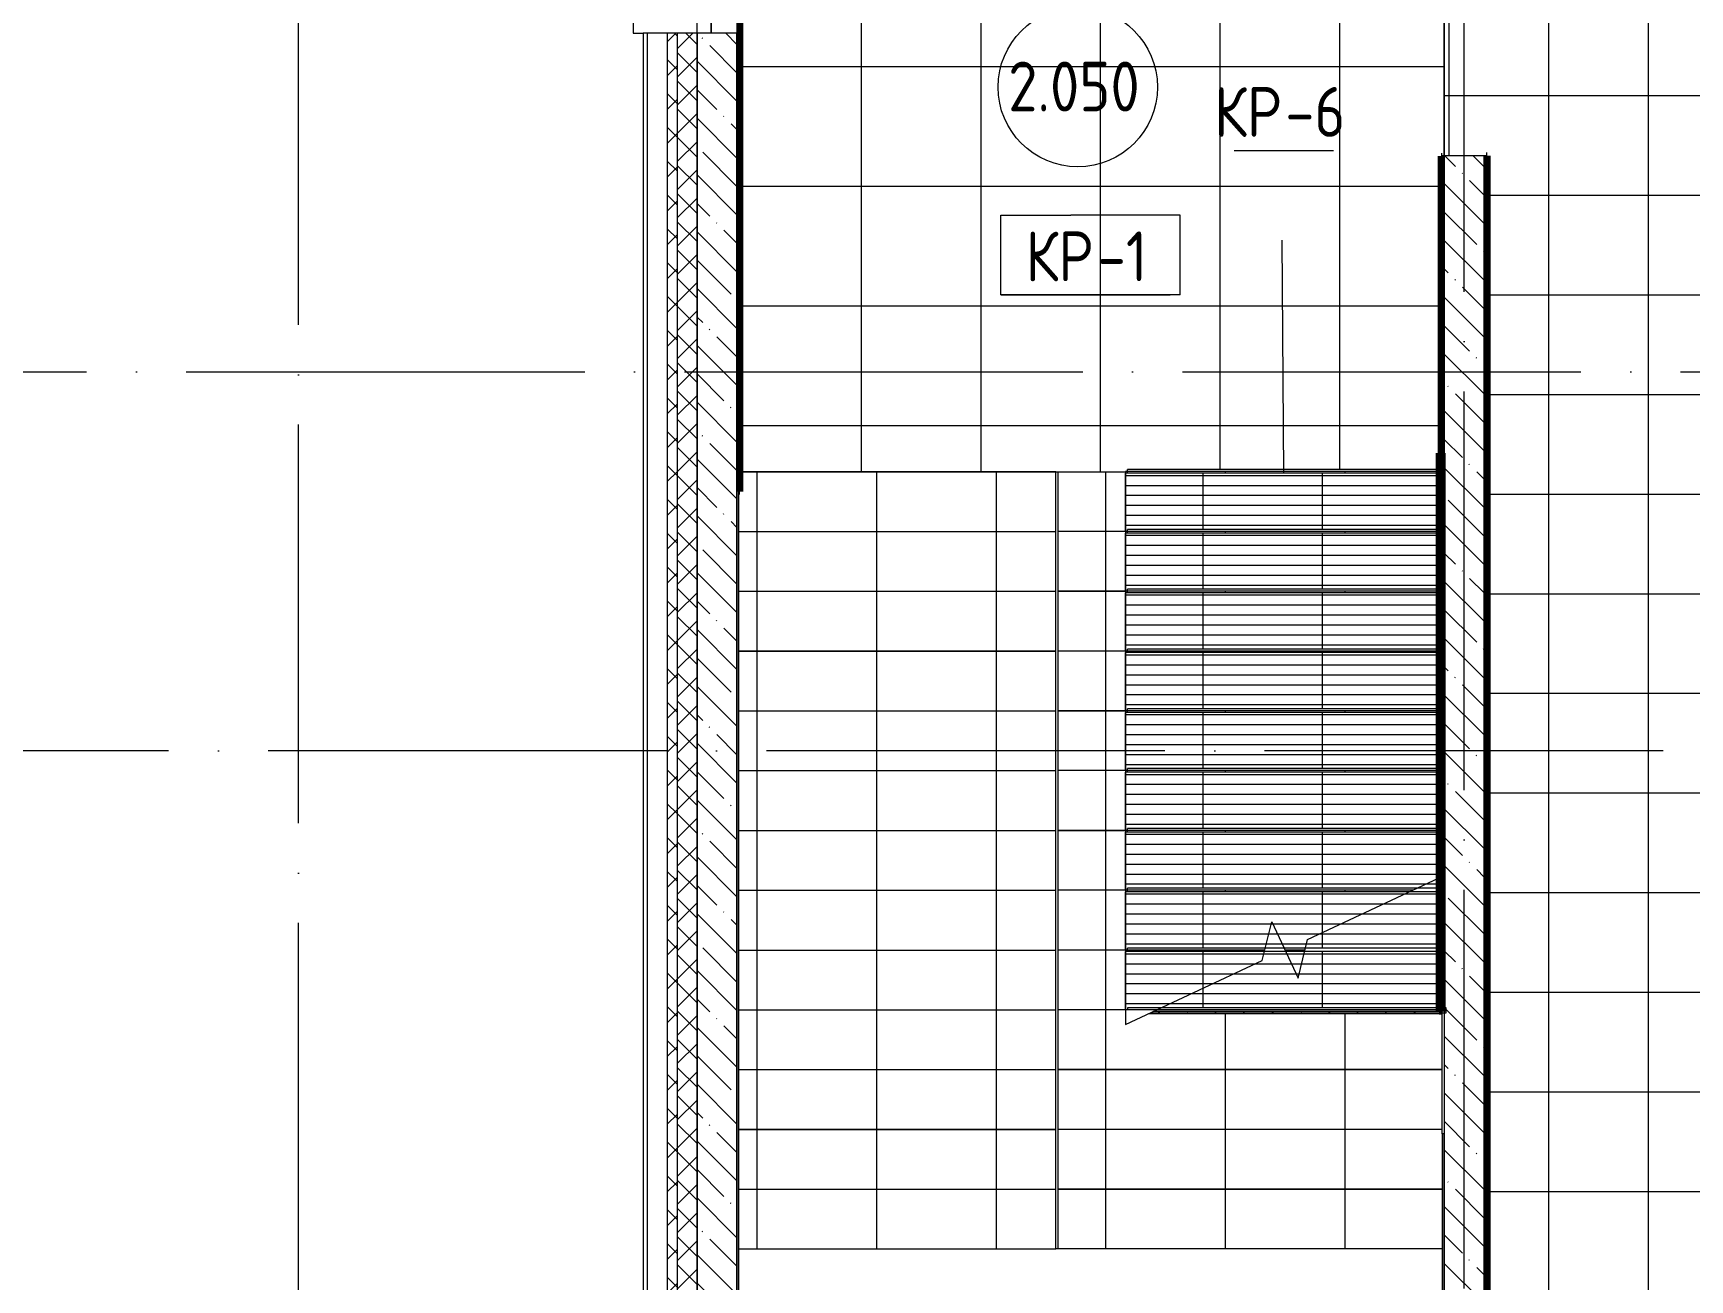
# Model space of a CAD drawing. Header units: millimetres. Extents: x 97 to 214665, y -4577 to 61202.
# Drawn here: x 190666 to 198981, y 1470 to 7725 of the extents above; entities that cross this region are included whole.
import ezdxf

# ---------------------------------------------------------------- set-up
doc = ezdxf.new("R2010")
doc.units = ezdxf.units.MM
doc.linetypes.add('ADSK_Линия сетки', pattern=[2500, 2000, -250, 0, -250])
for name, color, linetype, lineweight in [('A-AREA-____-IDEN', 2, 'Continuous', 20), ('A-FLOR-____-IDEN', 11, 'Continuous', 20), ('A-FLOR-____-OTLN', 192, 'Continuous', 9), ('A-FLOR-____-PATT', 8, 'Continuous', 9), ('A-GLAZ-____-MCUT', 151, 'Continuous', 9), ('A-GLAZ-____-OTLN', 151, 'Continuous', 9), ('A-ROOF-___-IDEN', 132, 'Continuous', 20), ('A-ROOF-____-MCUT', 132, 'Continuous', 9), ('A-ROOF-____-OTLN', 132, 'Continuous', 9), ('A-ROOF-____-PATT', 132, 'Continuous', 9), ('A-ROOF-FNSH-MCUT', 132, 'Continuous', 9), ('A-WALL-____-MCUT', 113, 'Continuous', 9), ('A-WALL-____-PATT', 111, 'Continuous', 9), ('A-WALL-FNSH-MCUT', 113, 'Continuous', 9), ('I-WALL-____-OTLN', 2, 'Continuous', 9), ('S-GRID-____-OTLN', 1, 'Continuous', 9), ('S-STRS-____-MBND', 31, 'Continuous', 9), ('S-STRS-____-OTLN', 31, 'Continuous', 9)]:
    doc.layers.add(name, color=color, linetype=linetype, lineweight=lineweight)
doc.styles.add('GOST Common', font='GOST_Common.ttf', dxfattribs={"width": 0.9, "height": 250})
pattern_1 = [(270, (136700, 1625), (600, 4e-14), []), (0, (136700, 1625), (0, 600), [])]
pattern_2 = [(90, (140250, 5525), (-600, 4e-14), []), (180, (140250, 5525), (7e-14, -600), [])]
pattern_3 = [(90, (140250, 5525), (-600, 4e-14), []), (180, (140250, 5525), (7e-14, -600), [])]
pattern_4 = [(135, (0, 0), (-142.5612, -142.5612), []), (135, (142.56, 0), (-142.5612, -142.5612), [252.016, -50.403, 3.353, -47.05])]

# ---------------------------------------------------------------- blocks, each defined once
blk = doc.blocks.new('Окно_СКБ_1Ст1 - 120_Окно_СКБ_1Ст_900_ОК4_EI30-35456439-О_АИ_ПП_4_200_Целиком')
at = {"layer": 'A-GLAZ-____-MCUT', "color": 90}
for p, q in [((-450, -195), (-450, -125)), ((-450, -125), (-380, -125)), ((-380, -125), (-380, -195)), ((380, -195), (380, -125)), ((380, -125), (450, -125)), ((450, -125), (450, -195)), ((-380, -195), (-450, -195)), ((450, -195), (380, -195))]:
    blk.add_line(p, q, dxfattribs=at)
at = {"layer": 'A-GLAZ-____-MCUT', "color": 10, "lineweight": 5}
for p, q in [((380, -155), (-380, -155)), ((380, -165), (-380, -165))]:
    blk.add_line(p, q, dxfattribs=at)
at = {"layer": 'A-GLAZ-____-OTLN', "color": 10, "lineweight": 5}
blk.add_line((-450, -195), (450, -195), dxfattribs=at)
blk = doc.blocks.new('WNW_Отлив1 - Отлив_металлический 2-28596055-О_АИ_ПП_4_200_Целиком')
at = {"layer": 'A-GLAZ-____-OTLN', "color": 10, "lineweight": 5}
for p, q in [((450, 320), (-450, 320)), ((-450, 320), (-450, 270)), ((450, 270), (450, 320))]:
    blk.add_line(p, q, dxfattribs=at)
blk = doc.blocks.new('0083_СОШ675_АР_R22_rvt-1-О_АИ_ПП_4_200_Целиком')
at = {"layer": 'A-WALL-____-PATT', "lineweight": 5}
h = blk.add_hatch(dxfattribs=at)
h.set_pattern_fill('FP_31', color=10, style=0, pattern_type=2)
h.set_pattern_definition(pattern_4)
h.paths.add_polyline_path([(140450, -175), (140450, 7110), (140250, 7110), (140250, -175)])
h.paths.add_polyline_path([(140450, 8750), (140450, 10425), (140250, 10425), (140250, 8750), (140307, 8750)])
h = blk.add_hatch(dxfattribs=at)
h.set_pattern_fill('FP_31', color=10, style=0, pattern_type=2)
h.set_pattern_definition(pattern_4)
h.paths.add_polyline_path([(136500, -175), (136700, -175), (136700, 7725.1), (136500, 7725.1), (136500, -92.3)])
h.paths.add_polyline_path([(136700, 8625.1), (136700, 10025), (136500, 10025), (136500, 8625.1)])
h = blk.add_hatch(dxfattribs=at)
h.set_pattern_fill('FP_21', color=10, style=0, pattern_type=2)
h.set_pattern_definition([(45, (0, 0), (-70.71068, 70.71068), []), (135, (0, 0), (-70.71068, -70.71068), [])])
h.paths.add_polyline_path([(136400, -175), (136500, -175), (136500, 7725.1), (136400, 7725.1), (136400, -92.3)])
h.paths.add_polyline_path([(136400, 8625.1), (136500, 8625.1), (136500, 9925), (136400, 9925), (136400, 9755)])
h = blk.add_hatch(dxfattribs=at)
h.set_pattern_fill('FP_7', color=10, style=0, pattern_type=2)
h.set_pattern_definition([(135, (0, 0), (-84.85281, -84.85281), []), (225, (0, 0), (84.85281, -84.85281), [])])
h.paths.add_polyline_path([(136400, -275), (136400, 7725.1), (136350, 7725.1), (136350, -275)])
h.paths.add_polyline_path([(136400, 8625.1), (136400, 9875), (136350, 9875), (136350, 8625.1)])
at = {"layer": 'S-STRS-____-OTLN', "lineweight": 5}
h = blk.add_hatch(dxfattribs=at)
h.set_pattern_fill('FP_18', color=256, style=0, pattern_type=2)
h.set_pattern_definition(pattern_1)
h.paths.add_polyline_path([(136710, 5225), (138300, 5225), (138300, 5524), (136715, 5524), (136715, 5425.5), (136710, 5425.5)])
h = blk.add_hatch(dxfattribs=at)
h.set_pattern_fill('FP_19', color=256, style=0, pattern_type=2)
h.set_pattern_definition(pattern_2)
h.paths.add_polyline_path([(138310, 5225), (138650, 5225), (138650, 5524), (138310, 5524), (138310, 5500)])
h = blk.add_hatch(dxfattribs=at)
h.set_pattern_fill('FP_23', color=256, style=0, pattern_type=2)
h.set_pattern_definition(pattern_3)
h.paths.add_polyline_path([(138650, 5225), (138650.5, 5225), (138650.5, 5517), (140224, 5517), (140224, 5525), (138650, 5525)])
h.paths.add_polyline_path([(140239, 5235), (140240, 5235), (140239, 5317)])
h = blk.add_hatch(dxfattribs=at)
h.set_pattern_fill('FP_18', color=256, style=0, pattern_type=2)
h.set_pattern_definition(pattern_1)
h.paths.add_polyline_path([(138300, 4925), (138300, 5225), (136710, 5225), (136710, 4925), (137408, 4925)])
h = blk.add_hatch(dxfattribs=at)
h.set_pattern_fill('FP_19', color=256, style=0, pattern_type=2)
h.set_pattern_definition(pattern_2)
h.paths.add_polyline_path([(138310, 4925), (138650, 4925), (138650, 5225), (138310, 5225)])
h = blk.add_hatch(dxfattribs=at)
h.set_pattern_fill('FP_23', color=256, style=0, pattern_type=2)
h.set_pattern_definition(pattern_3)
h.paths.add_polyline_path([(138650, 4925), (138650.5, 4925), (138650.5, 5217), (140224, 5217), (140224, 5225), (138650, 5225)])
h.paths.add_polyline_path([(140250, 4935), (140250, 4935), (140250, 4968)])
h.paths.add_polyline_path([(140239, 4935), (140240, 4935), (140239, 4968)])
h = blk.add_hatch(dxfattribs=at)
h.set_pattern_fill('FP_18', color=256, style=0, pattern_type=2)
h.set_pattern_definition(pattern_1)
h.paths.add_polyline_path([(138300, 4625), (138300, 4925), (136710, 4925), (136710, 4625), (137408, 4625)])
h = blk.add_hatch(dxfattribs=at)
h.set_pattern_fill('FP_19', color=256, style=0, pattern_type=2)
h.set_pattern_definition(pattern_2)
h.paths.add_polyline_path([(138650, 4625), (138650, 4925), (138310, 4925), (138310, 4625)])
h = blk.add_hatch(dxfattribs=at)
h.set_pattern_fill('FP_23', color=256, style=0, pattern_type=2)
h.set_pattern_definition(pattern_3)
h.paths.add_polyline_path([(138650, 4625), (138650.5, 4625), (138650.5, 4917), (140224, 4917), (140224, 4925), (138650, 4925)])
h.paths.add_polyline_path([(140250, 4635), (140250, 4635), (140250, 4925)])
h = blk.add_hatch(dxfattribs=at)
h.set_pattern_fill('FP_18', color=256, style=0, pattern_type=2)
h.set_pattern_definition(pattern_1)
h.paths.add_polyline_path([(138300, 4325), (138300, 4625), (136710, 4625), (136710, 4325), (137408, 4325)])
h = blk.add_hatch(dxfattribs=at)
h.set_pattern_fill('FP_19', color=256, style=0, pattern_type=2)
h.set_pattern_definition(pattern_2)
h.paths.add_polyline_path([(138650, 4325), (138650, 4625), (138310, 4625), (138310, 4325)])
h = blk.add_hatch(dxfattribs=at)
h.set_pattern_fill('FP_23', color=256, style=0, pattern_type=2)
h.set_pattern_definition(pattern_3)
h.paths.add_polyline_path([(138650, 4325), (138650.5, 4325), (138650.5, 4617), (140224, 4617), (140224, 4625), (138650, 4625)])
h.paths.add_polyline_path([(140250, 4335), (140250, 4335), (140250, 4625)])
h = blk.add_hatch(dxfattribs=at)
h.set_pattern_fill('FP_18', color=256, style=0, pattern_type=2)
h.set_pattern_definition(pattern_1)
h.paths.add_polyline_path([(136710, 4025), (138300, 4025), (138300, 4325), (136710, 4325)])
h = blk.add_hatch(dxfattribs=at)
h.set_pattern_fill('FP_19', color=256, style=0, pattern_type=2)
h.set_pattern_definition(pattern_2)
h.paths.add_polyline_path([(138310, 4025), (138650, 4025), (138650, 4325), (138310, 4325), (138310, 4245.1)])
h = blk.add_hatch(dxfattribs=at)
h.set_pattern_fill('FP_23', color=256, style=0, pattern_type=2)
h.set_pattern_definition(pattern_3)
h.paths.add_polyline_path([(138650.5, 4025), (138650.5, 4317), (140224, 4317), (140224, 4325), (138650, 4325), (138650, 4025)])
h.paths.add_polyline_path([(140250, 4035), (140250, 4035), (140250, 4245.1)])
h = blk.add_hatch(dxfattribs=at)
h.set_pattern_fill('FP_18', color=256, style=0, pattern_type=2)
h.set_pattern_definition(pattern_1)
h.paths.add_polyline_path([(137408, 3725), (138300, 3725), (138300, 4025), (136710, 4025), (136710, 3725)])
h = blk.add_hatch(dxfattribs=at)
h.set_pattern_fill('FP_19', color=256, style=0, pattern_type=2)
h.set_pattern_definition(pattern_2)
h.paths.add_polyline_path([(138310, 3725), (138650, 3725), (138650, 4025), (138310, 4025), (138310, 3795.7)])
h = blk.add_hatch(dxfattribs=at)
h.set_pattern_fill('FP_23', color=256, style=0, pattern_type=2)
h.set_pattern_definition(pattern_3)
h.paths.add_polyline_path([(138650, 3725), (138650.5, 3725), (138650.5, 4017), (140224, 4017), (140224, 4025), (138650, 4025)])
h.paths.add_polyline_path([(140239, 3735), (140240, 3735), (140239, 3817)])
h = blk.add_hatch(dxfattribs=at)
h.set_pattern_fill('FP_18', color=256, style=0, pattern_type=2)
h.set_pattern_definition(pattern_1)
h.paths.add_polyline_path([(138300, 3425), (138300, 3725), (136710, 3725), (136710, 3425), (137408, 3425)])
h = blk.add_hatch(dxfattribs=at)
h.set_pattern_fill('FP_19', color=256, style=0, pattern_type=2)
h.set_pattern_definition(pattern_2)
h.paths.add_polyline_path([(138650, 3425), (138650, 3725), (138310, 3725), (138310, 3425)])
h = blk.add_hatch(dxfattribs=at)
h.set_pattern_fill('FP_23', color=256, style=0, pattern_type=2)
h.set_pattern_definition(pattern_3)
h.paths.add_polyline_path([(138650, 3425), (138650.5, 3425), (138650.5, 3717), (140224, 3717), (140224, 3725), (138650, 3725)])
h.paths.add_polyline_path([(140239, 3492.9), (140240, 3493.4), (140239, 3517)])
h.paths.add_polyline_path([(140250, 3498), (140250, 3498), (140250, 3522.2)])
h = blk.add_hatch(dxfattribs=at)
h.set_pattern_fill('FP_18', color=256, style=0, pattern_type=2)
h.set_pattern_definition(pattern_1)
h.paths.add_polyline_path([(136710, 3125), (138300, 3125), (138300, 3425), (136710, 3425)])
h = blk.add_hatch(dxfattribs=at)
h.set_pattern_fill('FP_19', color=256, style=0, pattern_type=2)
h.set_pattern_definition(pattern_2)
h.paths.add_polyline_path([(138310, 3125), (138650, 3125), (138650, 3425), (138310, 3425), (138310, 3151.2)])
h = blk.add_hatch(dxfattribs=at)
h.set_pattern_fill('FP_23', color=256, style=0, pattern_type=2)
h.set_pattern_definition(pattern_3)
h.paths.add_polyline_path([(138650, 3125), (138650.5, 3125), (138650.5, 3417), (140076.2, 3417), (140093.4, 3425), (138650, 3425)])
h = blk.add_hatch(dxfattribs=at)
h.set_pattern_fill('FP_18', color=256, style=0, pattern_type=2)
h.set_pattern_definition(pattern_1)
h.paths.add_polyline_path([(138300, 2825), (138300, 3125), (136710, 3125), (136710, 2825), (137408, 2825)])
h = blk.add_hatch(dxfattribs=at)
h.set_pattern_fill('FP_19', color=256, style=0, pattern_type=2)
h.set_pattern_definition(pattern_2)
h.paths.add_polyline_path([(138310, 2825), (138650, 2825), (138650, 3125), (138310, 3125), (138310, 3072.2)])
h = blk.add_hatch(dxfattribs=at)
h.set_pattern_fill('FP_23', color=256, style=0, pattern_type=2)
h.set_pattern_definition(pattern_3)
h.paths.add_polyline_path([(138650.5, 2825), (138650.5, 3117), (139347.6, 3117), (139349.5, 3125), (138650, 3125), (138650, 2825)])
h.paths.add_polyline_path([(139453.7, 3117), (139548.5, 3117), (139550.4, 3125), (139450, 3125)])
h = blk.add_hatch(dxfattribs=at)
h.set_pattern_fill('FP_18', color=256, style=0, pattern_type=2)
h.set_pattern_definition(pattern_1)
h.paths.add_polyline_path([(138300, 2525), (138300, 2825), (136710, 2825), (136710, 2525), (137408, 2525)])
h = blk.add_hatch(dxfattribs=at)
h.set_pattern_fill('FP_19', color=256, style=0, pattern_type=2)
h.set_pattern_definition(pattern_2)
h.paths.add_polyline_path([(138310, 2525), (140240, 2525), (140239, 2806), (138765.9, 2806), (138650, 2752), (138650, 2825), (138310, 2825), (138310, 2799.3)])
h.paths.add_polyline_path([(140250, 2525), (140250, 2525), (140250, 2799.3)])
h = blk.add_hatch(dxfattribs=at)
h.set_pattern_fill('FP_18', color=256, style=0, pattern_type=2)
h.set_pattern_definition(pattern_1)
h.paths.add_polyline_path([(136710, 2225), (138300, 2225), (138300, 2525), (136710, 2525)])
h = blk.add_hatch(dxfattribs=at)
h.set_pattern_fill('FP_19', color=256, style=0, pattern_type=2)
h.set_pattern_definition(pattern_2)
h.paths.add_polyline_path([(139340.7, 2225), (140240, 2225), (140240, 2525), (138310, 2525), (138310, 2225)])
h = blk.add_hatch(dxfattribs=at)
h.set_pattern_fill('FP_18', color=256, style=0, pattern_type=2)
h.set_pattern_definition(pattern_1)
h.paths.add_polyline_path([(138300, 1925), (138300, 2225), (136710, 2225), (136710, 1925), (137408, 1925)])
h = blk.add_hatch(dxfattribs=at)
h.set_pattern_fill('FP_19', color=256, style=0, pattern_type=2)
h.set_pattern_definition(pattern_2)
h.paths.add_polyline_path([(138310, 1925), (140240, 1925), (140240, 2225), (138310, 2225)])
h.paths.add_polyline_path([(140250, 1925), (140250, 1925), (140250, 2202.8)])
h = blk.add_hatch(dxfattribs=at)
h.set_pattern_fill('FP_18', color=256, style=0, pattern_type=2)
h.set_pattern_definition(pattern_1)
h.paths.add_polyline_path([(138300, 1625), (138300, 1925), (136710, 1925), (136710, 1625), (137408, 1625)])
h = blk.add_hatch(dxfattribs=at)
h.set_pattern_fill('FP_19', color=256, style=0, pattern_type=2)
h.set_pattern_definition(pattern_2)
h.paths.add_polyline_path([(138380, 1625), (140240, 1625), (140240, 1925), (138310, 1925), (138310, 1625)])
at = {"layer": 'A-WALL-____-MCUT', "color": 90}
for p, q in [((136350, 7725.1), (136250, 7725.1)), ((136500, 7725.1), (136400, 7725.1))]:
    blk.add_line(p, q, dxfattribs=at)
at = {"layer": 'A-WALL-____-MCUT', "color": 10, "lineweight": 5}
blk.add_line((136250, 7725.1), (136250, -175), dxfattribs=at)
at = {"layer": 'A-WALL-____-MCUT', "color": 50, "lineweight": 13}
for p, q in [((136400, 7725.1), (136350, 7725.1)), ((136350, 7725.1), (136350, -175)), ((136400, 7725.1), (136400, -175)), ((136500, -175), (136500, 7725.1)), ((136700, 7725.1), (136500, 7725.1)), ((136500, 7725.1), (136500, -175)), ((136700, 25), (136700, 7725.1)), ((140450, 7110), (140250, 7110)), ((140250, 7110), (140250, 25)), ((140450, 25), (140450, 7110))]:
    blk.add_line(p, q, dxfattribs=at)
at = {"layer": 'A-WALL-FNSH-MCUT', "color": 90}
for p, q in [((136250, 7725.1), (136230, 7725.1)), ((136230, 7725.1), (136230, -175))]:
    blk.add_line(p, q, dxfattribs=at)
at = {"layer": 'I-WALL-____-OTLN', "color": 90}
blk.add_line((136700, 8625.1), (136700, 7725.1), dxfattribs=at)
at = {"layer": 'S-STRS-____-MBND', "color": 10, "lineweight": 5}
for p, q in [((139563.3, 3177.8), (140250, 3498)), ((139336.7, 3072.2), (139384, 3266.6)), ((139384, 3266.6), (139516, 2983.4)), ((139516, 2983.4), (139563.3, 3177.8)), ((138650, 2752), (139336.7, 3072.2))]:
    blk.add_line(p, q, dxfattribs=at)
at = {"layer": 'S-STRS-____-OTLN', "color": 10, "lineweight": 5}
for p, q in [((136715, 5525), (138300, 5525)), ((138300, 5225), (138300, 5524)), ((138310, 5524), (138310, 5225)), ((140224, 5525), (138650, 5525)), ((138650, 5525), (138650, 5225)), ((140224, 5525), (138650, 5525)), ((136710, 5225), (138300, 5225)), ((136710, 5225), (138300, 5225)), ((138300, 4925), (138300, 5225)), ((138310, 5225), (138310, 4925)), ((138650, 5225), (138310, 5225)), ((138650, 5225), (138310, 5225)), ((138650, 5225), (138650, 4925)), ((140224, 5225), (138650, 5225)), ((140224, 5225), (138650, 5225)), ((136710, 4925), (138300, 4925)), ((136710, 4925), (138300, 4925)), ((138300, 4625), (138300, 4925)), ((138310, 4925), (138310, 4625)), ((138650, 4925), (138310, 4925)), ((138650, 4925), (138310, 4925)), ((138650, 4925), (138650, 4625)), ((140224, 4925), (138650, 4925)), ((140224, 4925), (138650, 4925)), ((136710, 4625), (138300, 4625)), ((136710, 4625), (138300, 4625)), ((138300, 4325), (138300, 4625)), ((138310, 4625), (138310, 4325)), ((138650, 4625), (138310, 4625)), ((138650, 4625), (138310, 4625)), ((138650, 4625), (138650, 4325)), ((140224, 4625), (138650, 4625)), ((140224, 4625), (138650, 4625)), ((136710, 4325), (138300, 4325)), ((136710, 4325), (138300, 4325)), ((138300, 4025), (138300, 4325)), ((138310, 4325), (138310, 4025)), ((138650, 4325), (138310, 4325)), ((138650, 4325), (138310, 4325)), ((138650, 4325), (138650, 4025)), ((140224, 4325), (138650, 4325)), ((140224, 4325), (138650, 4325)), ((136710, 4025), (138300, 4025)), ((136710, 4025), (138300, 4025)), ((138300, 3725), (138300, 4025)), ((138310, 4025), (138310, 3725)), ((138650, 4025), (138310, 4025)), ((138650, 4025), (138310, 4025)), ((138650, 4025), (138650, 3725)), ((140224, 4025), (138650, 4025)), ((140224, 4025), (138650, 4025)), ((136710, 3725), (138300, 3725)), ((136710, 3725), (138300, 3725)), ((138300, 3425), (138300, 3725)), ((138310, 3725), (138310, 3425)), ((138650, 3725), (138310, 3725)), ((138650, 3725), (138310, 3725)), ((138650, 3725), (138650, 3425)), ((140224, 3725), (138650, 3725)), ((140224, 3725), (138650, 3725)), ((136710, 3425), (138300, 3425)), ((136710, 3425), (138300, 3425)), ((138300, 3125), (138300, 3425)), ((138310, 3425), (138310, 3125)), ((138650, 3425), (138310, 3425)), ((138650, 3425), (138310, 3425)), ((138650, 3425), (138650, 3125)), ((140093.4, 3425), (138650, 3425)), ((140093.4, 3425), (138650, 3425)), ((136710, 3125), (138300, 3125)), ((136710, 3125), (138300, 3125)), ((138300, 2825), (138300, 3125)), ((138310, 3125), (138310, 2825)), ((138650, 3125), (138310, 3125)), ((138650, 3125), (138310, 3125)), ((138650, 3125), (138650, 2825)), ((139349.5, 3125), (138650, 3125)), ((139349.5, 3125), (138650, 3125)), ((139550.4, 3125), (139450, 3125)), ((139550.4, 3125), (139450, 3125)), ((136710, 2825), (138300, 2825)), ((136710, 2825), (138300, 2825)), ((138300, 2525), (138300, 2825)), ((138310, 2825), (138310, 2525)), ((138650, 2825), (138310, 2825)), ((138650, 2825), (138310, 2825)), ((138650, 2825), (138650, 2752)), ((138806.6, 2825), (138650, 2825)), ((138806.6, 2825), (138650, 2825)), ((136710, 2525), (138300, 2525)), ((136710, 2525), (138300, 2525)), ((138300, 2225), (138300, 2525)), ((138310, 2525), (138310, 2225)), ((140240, 2525), (138310, 2525)), ((140240, 2525), (138310, 2525)), ((136710, 2225), (138300, 2225)), ((136710, 2225), (138300, 2225)), ((138300, 1925), (138300, 2225)), ((138310, 2225), (138310, 1925)), ((140240, 2225), (138310, 2225)), ((140240, 2225), (138310, 2225)), ((136710, 1925), (138300, 1925)), ((136710, 1925), (138300, 1925)), ((138300, 1625), (138300, 1925)), ((138310, 1925), (138310, 1625)), ((140240, 1925), (138310, 1925)), ((140240, 1925), (138310, 1925)), ((136710, 1625), (138300, 1625)), ((136710, 1625), (138300, 1625)), ((138310, 1625), (138300, 1625)), ((140240, 1625), (138310, 1625)), ((140240, 1625), (138310, 1625))]:
    blk.add_line(p, q, dxfattribs=at)
at = {"layer": 'A-GLAZ-____-OTLN', "color": 90, "lineweight": 9, "rotation": 89.99999999999993}
for name, p in [('WNW_Отлив1 - Отлив_металлический 2-28596055-О_АИ_ПП_4_200_Целиком', (136500, 8175.1)), ('Окно_СКБ_1Ст1 - 120_Окно_СКБ_1Ст_900_ОК4_EI30-35456439-О_АИ_ПП_4_200_Целиком', (136375, 8175.1))]:
    blk.add_blockref(name, p, dxfattribs=at)
blk = doc.blocks.new('ADSK_Марка_Перекрытие - Типоразмер_ADSK_Марка-158127-О_АИ_ПП_4_200_Целиком')
at = {"layer": 'A-FLOR-____-IDEN'}
for p, q in [((-4.5, 4), (-1, 4)), ((-4.5, 0), (-4.5, 4)), ((4.5, 4), (-1, 4)), ((4.5, 0), (4.5, 4)), ((4.5, 0), (-4.5, 0)), ((-4.5, 0), (4, 0))]:
    blk.add_line(p, q, dxfattribs=at)
blk = doc.blocks.new('ADSK_Марка_Помещение_ОдноЗначение - Номер-159740-О_АИ_ПП_4_200_Целиком')
at = {"layer": 'A-AREA-____-IDEN'}
blk.add_circle((0, 0), 4, dxfattribs=at)
blk = doc.blocks.new('ADSK_Марка_Крыша - Типоразмер_ADSK_Марка-153529-О_АИ_ПП_4_200_Целиком')
at = {"layer": 'A-ROOF-___-IDEN'}
blk.add_line((-2.5, 0), (2.5, 0), dxfattribs=at)

msp = doc.modelspace()

# ---------------------------------------------------------------- hatches: boundary and pattern name
at = {"layer": 'A-FLOR-____-PATT'}
h = msp.add_hatch(dxfattribs=at)
h.set_pattern_fill('FP_217', color=256, style=0, pattern_type=2)
h.set_pattern_definition([(0, (198273.1, 6412.5), (0, 500), []), (90, (198273.1, 6412.5), (-500, 3e-14), [])])
h.paths.add_polyline_path([(201670.554969, 40.000586), (202148.09249, 40.000586), (202148.09249, 225), (202153.09249, 225.000586), (202153.74067, 235.000586), (202163.09249, 235.000586), (202163.09249, 240.000586), (202533.09249, 240.000586), (202533.09249, 774.999), (202548.09249, 774.999185), (202548.09249, 11825), (202533.09249, 11825), (202533.09249, 12800), (197958.114412, 12800), (197958.114412, 12790.000586), (197948.114412, 12790.000586), (197948.114412, 12785.000586), (194438.114412, 12785.000586), (194438.114412, 12472.869184), (194433.114412, 12472.869184), (194433.114412, 12462.869184), (194423.114412, 12462.869184), (194422.905878, 12457.869184), (194213.114412, 12457.869184), (194213.114412, 12345), (193998.09249, 12344.983559), (193998.170911, 10645), (194213.114412, 10645), (194213.114412, 10440.001172), (197948.114412, 10440.001172), (197948.114412, 10435.001172), (197958.114412, 10435.001172), (197958.114412, 10425.001172), (197963.114412, 10424.940931), (197963.114412, 8750), (197748.114412, 8749.741161), (197748.114412, 7110), (197963.114412, 7110), (197963.114412, 240.000586), (198353.09249, 240.000586), (198353.09249, 235.000586), (198363.09249, 235.000586), (198363.09249, 225.000586), (198368.09249, 225), (198368.09249, 40.000586), (200704.201756, 40.000586)])
h.paths.add_polyline_path([(202538.09249, 3274.999), (202533.09249, 3274.999448), (202533.09249, 9325), (202548.09249, 9325), (202548.09249, 3274.999448)])
h = msp.add_hatch(dxfattribs=at)
h.set_pattern_fill('FP_191', color=256, style=0, pattern_type=2)
h.set_pattern_definition([(0, (196023.1, 4556.5), (0, 600), []), (90, (196023.1, 4556.5), (-600, 4e-14), [])])
h.paths.add_polyline_path([(196148.113826, 5523.999414), (196148.113826, 5524.999414), (196158.113826, 5524.999414), (196158.113826, 5535), (197722.09249, 5535), (197722.09249, 5616.998828), (197732.09249, 5616.998828), (197732.09249, 7107.5), (197738.091904, 7107.5), (197738.091904, 7110), (197748.091904, 7110), (197747.09249, 8747.5), (197732.09249, 8747.5), (197732.09249, 8865), (197403.918938, 8865), (197403.918938, 9034.999414), (194542.309886, 9034.999414), (194542.309886, 8865), (194213.114412, 8865), (194213.114412, 5523.999414), (194906.082484, 5523.999414)])
at = {"layer": 'A-ROOF-____-PATT'}
h = msp.add_hatch(dxfattribs=at)
h.set_pattern_fill('FP_264', color=256, style=0, pattern_type=2)
h.set_pattern_definition([(270, (197737.1, 14556), (600, 4e-14), []), (0, (197737.09, 14556.02), (0, 50), [])])
h.paths.add_polyline_path([(196148.59249, 5224.999414), (196158.113826, 5224.999414), (196158.113826, 5235), (197722.09249, 5235), (197722.09249, 5516.998828), (196148.59249, 5516.998828)])
h = msp.add_hatch(dxfattribs=at)
h.set_pattern_fill('FP_265', color=256, style=0, pattern_type=2)
h.set_pattern_definition([(270, (197737.1, 14256), (600, 4e-14), []), (0, (197737.09, 14256.02), (0, 50), [])])
h.paths.add_polyline_path([(196148.59249, 4924.999414), (196158.113826, 4924.999414), (196158.113826, 4935), (197722.09249, 4935), (197722.09249, 5216.998828), (196148.59249, 5216.998828)])
h = msp.add_hatch(dxfattribs=at)
h.set_pattern_fill('FP_266', color=256, style=0, pattern_type=2)
h.set_pattern_definition([(270, (197737.1, 13956), (600, 4e-14), []), (0, (197737.09, 13956.02), (0, 50), [])])
h.paths.add_polyline_path([(196148.59249, 4624.999414), (196158.113826, 4624.999414), (196158.113826, 4635), (197722.09249, 4635), (197722.09249, 4916.998828), (196148.59249, 4916.998828)])
h = msp.add_hatch(dxfattribs=at)
h.set_pattern_fill('FP_267', color=256, style=0, pattern_type=2)
h.set_pattern_definition([(270, (197737.1, 13656), (600, 4e-14), []), (0, (197737.09, 13656.02), (0, 50), [])])
h.paths.add_polyline_path([(196148.59249, 4324.999414), (196158.113826, 4324.999414), (196158.113826, 4335), (197722.09249, 4335), (197722.09249, 4616.998828), (196148.59249, 4616.998828)])
h = msp.add_hatch(dxfattribs=at)
h.set_pattern_fill('FP_268', color=256, style=0, pattern_type=2)
h.set_pattern_definition([(270, (197737.1, 13356), (600, 4e-14), []), (0, (197737.09, 13356.02), (0, 50), [])])
h.paths.add_polyline_path([(196158.113826, 4024.999414), (196158.113826, 4035), (197722.09249, 4035), (197722.09249, 4316.998828), (196148.59249, 4316.998828), (196148.59249, 4024.999414)])
h = msp.add_hatch(dxfattribs=at)
h.set_pattern_fill('FP_269', color=256, style=0, pattern_type=2)
h.set_pattern_definition([(270, (197737.1, 13056), (600, 4e-14), []), (0, (197737.09, 13056.02), (0, 50), [])])
h.paths.add_polyline_path([(196148.59249, 3724.999414), (196158.113826, 3724.999414), (196158.113826, 3735), (197722.09249, 3735), (197722.09249, 4016.998828), (196148.59249, 4016.998828)])
h = msp.add_hatch(dxfattribs=at)
h.set_pattern_fill('FP_270', color=256, style=0, pattern_type=2)
h.set_pattern_definition([(270, (197737.1, 12756), (600, 4e-14), []), (0, (197737.09, 12756.02), (0, 50), [])])
h.paths.add_polyline_path([(196158.113826, 3424.999414), (196158.113826, 3435), (197722.09249, 3435), (197722.09249, 3716.998828), (196148.59249, 3716.998828), (196148.59249, 3424.999414)])
h = msp.add_hatch(dxfattribs=at)
h.set_pattern_fill('FP_271', color=256, style=0, pattern_type=2)
h.set_pattern_definition([(270, (197737.1, 12456), (600, 4e-14), []), (0, (197737.09, 12456.02), (0, 50), [])])
h.paths.add_polyline_path([(196148.59249, 3124.999414), (196158.113826, 3124.999414), (196158.113826, 3135), (197722.09249, 3135), (197722.09249, 3416.998828), (196148.59249, 3416.998828)])
h = msp.add_hatch(dxfattribs=at)
h.set_pattern_fill('FP_272', color=256, style=0, pattern_type=2)
h.set_pattern_definition([(270, (197737.1, 12156), (600, 4e-14), []), (0, (197737.09, 12156.02), (0, 50), [])])
h.paths.add_polyline_path([(196158.113826, 2824.999414), (196158.113826, 2835), (197722.09249, 2835), (197722.09249, 3116.998828), (196148.59249, 3116.998828), (196148.59249, 2824.999414)])
h = msp.add_hatch(dxfattribs=at)
h.set_pattern_fill('FP_236', color=256, style=0, pattern_type=2)
h.set_pattern_definition([(45, (57498.11, 0), (-142.5612, 142.5612), []), (45, (57640.68, 0), (-142.5612, 142.5612), [252.016, -50.403, 3.353, -47.05])])
h.paths.add_polyline_path([(196838.788908, 2805.998828), (197737.09249, 2805.998828), (197737.09249, 2816.998828), (196287.604437, 2816.998828), (196264.014861, 2805.998828), (196304.76175, 2805.998828)])
at = {"layer": 'A-WALL-____-PATT'}
h = msp.add_hatch(color=7, dxfattribs=at)
h.paths.add_polyline_path([(197948.114412, 6930.001172), (197958.114412, 6930.001172), (197958.114412, 7110), (197948.114412, 7110)])
h.paths.add_polyline_path([(197958.114412, 8750), (197958.114412, 10435.001172), (197948.114412, 10435.001172), (197948.114412, 8750)])
h = msp.add_hatch(color=7, dxfattribs=at)
h.paths.add_polyline_path([(194208.114412, 25), (194208.114412, 7725.059667), (194198.114412, 7725.059667), (194198.114412, 25)])
h.paths.add_polyline_path([(194208.114412, 8625.059667), (194208.114412, 8865), (194198.114412, 8865), (194198.114412, 8625.059667)])
h = msp.add_hatch(color=7, dxfattribs=at)
h.paths.add_polyline_path([(197738.091904, 25.000586), (197748.091904, 25.000586), (197748.091904, 2202.785818), (197738.091904, 2202.785818), (197738.091904, 35.000586)])
h.paths.add_polyline_path([(197748.091904, 2825), (197748.091904, 7110), (197738.091904, 7110), (197738.091904, 2825)])
h.paths.add_polyline_path([(197748.091904, 8750), (197748.091904, 8875), (197738.091904, 8875), (197738.091904, 8750)])
msp.add_hatch(color=7, dxfattribs=at).paths.add_polyline_path([(197958.114412, 225.000586), (197958.114412, 6930.001172), (197948.114412, 6930.001172), (197948.114412, 225.000586)])

# ---------------------------------------------------------------- linework, layer by layer
at = {"layer": 'A-FLOR-____-OTLN'}
for p, q in [((197748.114412, 7110), (197748.114412, 8750)), ((197748.114412, 8750), (197748.114412, 7110)), ((194213.114412, 5523.999414), (196148.113826, 5523.999414))]:
    msp.add_line(p, q, dxfattribs=at)
at = {"layer": 'A-ROOF-___-IDEN'}
msp.add_line((196942.84249, 5516.998828), (196935.361645, 6686.998828), dxfattribs=at)
at = {"layer": 'A-ROOF-____-MCUT', "color": 7}
for p, q in [((196158.113826, 2826), (197722.09249, 2826)), ((196272.595403, 2810), (197758.114412, 2810)), ((197737.09249, 2826), (197758.114412, 2826)), ((197758.114412, 2810), (197758.114412, 2826))]:
    msp.add_line(p, q, dxfattribs=at)
at = {"layer": 'A-ROOF-____-OTLN'}
for p, q in [((196148.59249, 5224.999414), (196148.59249, 5516.998828)), ((197722.09249, 5516.998828), (196148.59249, 5516.998828)), ((196158.113826, 5516.998828), (196158.113826, 5535)), ((197722.09249, 5535), (196158.113826, 5535)), ((196148.59249, 4924.999414), (196148.59249, 5216.998828)), ((197722.09249, 5216.998828), (196148.59249, 5216.998828)), ((196158.113826, 5216.998828), (196158.113826, 5235)), ((197722.09249, 5235), (196158.113826, 5235)), ((196148.59249, 4624.999414), (196148.59249, 4916.998828)), ((197722.09249, 4916.998828), (196148.59249, 4916.998828)), ((196158.113826, 4916.998828), (196158.113826, 4935)), ((197722.09249, 4935), (196158.113826, 4935)), ((196148.59249, 4324.999414), (196148.59249, 4616.998828)), ((197722.09249, 4616.998828), (196148.59249, 4616.998828)), ((196158.113826, 4616.998828), (196158.113826, 4635)), ((197722.09249, 4635), (196158.113826, 4635)), ((196158.113826, 4316.998828), (196158.113826, 4335)), ((197722.09249, 4335), (196158.113826, 4335)), ((196148.59249, 4024.999414), (196148.59249, 4316.998828)), ((197722.09249, 4316.998828), (196148.59249, 4316.998828)), ((196148.59249, 3724.899924), (196148.59249, 4016.998828)), ((197722.09249, 4016.998828), (196148.59249, 4016.998828)), ((196158.113826, 4016.998828), (196158.113826, 4035)), ((197722.09249, 4035), (196158.113826, 4035)), ((196148.59249, 3424.79414), (196148.59249, 3716.998828)), ((197722.09249, 3716.998828), (196148.59249, 3716.998828)), ((196158.113826, 3716.998828), (196158.113826, 3735)), ((197722.09249, 3735), (196158.113826, 3735)), ((196148.59249, 3124.962591), (196148.59249, 3416.998828)), ((197722.09249, 3416.998828), (196148.59249, 3416.998828)), ((196158.113826, 3416.998828), (196158.113826, 3435)), ((197722.09249, 3435), (196158.113826, 3435)), ((196148.59249, 2824.999414), (196148.59249, 3116.998828)), ((197722.09249, 3116.998828), (196148.59249, 3116.998828)), ((196158.113826, 3116.998828), (196158.113826, 3135)), ((197722.09249, 3135), (196158.113826, 3135))]:
    msp.add_line(p, q, dxfattribs=at)
at = {"layer": 'A-ROOF-FNSH-MCUT', "color": 7}
for p, q in [((196158.113826, 2835), (196158.113826, 2826)), ((197722.09249, 2835), (196158.113826, 2835)), ((197758.114412, 2835), (197737.09249, 2835)), ((197758.114412, 2826), (197758.114412, 2835)), ((196264.014861, 2805.998828), (197737.09249, 2805.998828)), ((197722.09249, 2816.998828), (196287.604437, 2816.998828)), ((197737.09249, 2805.998828), (197737.09249, 2816.998828))]:
    msp.add_line(p, q, dxfattribs=at)
at = {"layer": 'A-WALL-____-MCUT', "color": 7}
for p, q in [((194198.114412, 7725.059667), (194198.114412, 25)), ((194208.114412, 35.000586), (194208.114412, 7725.059667)), ((197738.091904, 7110), (197738.091904, 2825)), ((197748.091904, 7110), (197738.091904, 7110)), ((197748.091904, 2825), (197748.091904, 7110)), ((197948.114412, 7110), (197948.114412, 225.000586)), ((197958.114412, 7110), (197948.114412, 7110)), ((197958.114412, 235.000586), (197958.114412, 7110)), ((197738.091904, 2825), (197748.091904, 2825)), ((197738.091904, 2202.785818), (197738.091904, 35.000586)), ((197748.091904, 2202.785818), (197738.091904, 2202.785818)), ((197748.091904, 25.000586), (197748.091904, 2202.785818))]:
    msp.add_line(p, q, dxfattribs=at)
at = {"layer": 'A-WALL-____-MCUT'}
msp.add_line((197958.114412, 6930.001172), (197948.114412, 6930.001172), dxfattribs=at)
at = {"layer": 'I-WALL-____-OTLN', "color": 1, "lineweight": 90}
for p, q in [((194213.114412, 8865), (194213.114412, 5425.5)), ((197732.09249, 5616.998828), (197732.09249, 7107.5)), ((197732.09249, 7107.5), (197738.097738, 7107.5)), ((197737.09249, 5616.998828), (197722.09249, 5616.998828)), ((197722.09249, 3516.998828), (197722.09249, 5616.998828)), ((197737.09249, 5616.998828), (197737.09249, 3516.998828)), ((194213.114412, 5425.5), (194208.114412, 5425.5)), ((197737.09249, 5316.998828), (197722.09249, 5316.998828)), ((197737.09249, 5016.998828), (197722.09249, 5016.998828)), ((197737.09249, 4716.998828), (197722.09249, 4716.998828)), ((197737.09249, 4416.998828), (197722.09249, 4416.998828)), ((197737.09249, 4116.998828), (197722.09249, 4116.998828)), ((197737.09249, 3816.998828), (197722.09249, 3816.998828)), ((197737.09249, 3516.998828), (197722.09249, 3516.998828)), ((197722.09249, 2816.998828), (197722.09249, 3516.998828)), ((197737.09249, 3516.998828), (197737.09249, 2816.998828)), ((197737.09249, 3216.998828), (197722.09249, 3216.998828)), ((197737.09249, 2816.998828), (197722.09249, 2816.998828))]:
    msp.add_line(p, q, dxfattribs=at)
at = {"layer": 'I-WALL-____-OTLN', "color": 5, "lineweight": 90}
for p, q in [((197963.114412, 7110), (197958.114412, 7110)), ((197963.114412, 7110), (197963.114412, 240.000586)), ((197958.114412, 6930.001172), (197963.114412, 6930.001172))]:
    msp.add_line(p, q, dxfattribs=at)
at = {"layer": 'I-WALL-____-OTLN'}
msp.add_line((197738.091904, 2202.785818), (197738.091904, 2810), dxfattribs=at)
at = {"layer": 'S-GRID-____-OTLN', "linetype": 'ADSK_Линия сетки'}
for p, q in [((191998.115542, -3738.839947), (191998.115542, 61202.00513)), ((193998.115412, -3572.657751), (193998.115412, 61202.00513)), ((197848.115412, -3572.657751), (197848.115412, 61202.00513)), ((53928.563196, 6025.000586), (213846.668489, 6025.000586)), ((213846.668489, 4125.11992), (156818.114412, 4125.11992))]:
    msp.add_line(p, q, dxfattribs=at)

# ---------------------------------------------------------------- block references
at = {"color": 250, "lineweight": 5}
msp.add_blockref('0083_СОШ675_АР_R22_rvt-1-О_АИ_ПП_4_200_Целиком', (57498.114412, 0), dxfattribs=at)
at = {"layer": 'A-AREA-____-IDEN', "xscale": 99.99999999999993, "yscale": 99.99999999999993, "zscale": 99.99999999999993}
msp.add_blockref('ADSK_Марка_Помещение_ОдноЗначение - Номер-159740-О_АИ_ПП_4_200_Целиком', (195908.752153, 7454.621546), dxfattribs=at)
at = {"layer": 'A-FLOR-____-IDEN', "xscale": 99.99999999999993, "yscale": 99.99999999999993, "zscale": 99.99999999999993}
msp.add_blockref('ADSK_Марка_Перекрытие - Типоразмер_ADSK_Марка-158127-О_АИ_ПП_4_200_Целиком', (195973.114412, 6412.5), dxfattribs=at)
at = {"layer": 'A-ROOF-___-IDEN', "xscale": 99.99999999999993, "yscale": 99.99999999999993, "zscale": 99.99999999999993}
msp.add_blockref('ADSK_Марка_Крыша - Типоразмер_ADSK_Марка-153529-О_АИ_ПП_4_200_Целиком', (196942.84249, 7136.998828), dxfattribs=at)

# ---------------------------------------------------------------- texts
at = {"layer": 'A-AREA-____-IDEN', "lineweight": 9, "insert": (195559.544895, 7582.346617), "char_height": 250, "width": 858.6073125, "attachment_point": 1, "style": 'GOST Common'}
msp.add_mtext('2.050', dxfattribs=at)
at = {"layer": 'A-FLOR-____-IDEN', "lineweight": 9, "char_height": 250, "attachment_point": 1, "style": 'GOST Common'}
for s, insert, width in [('КР', (195647.033566, 6730.337574), 432.91125), ('-1', (196004.221066, 6730.337574), 331.898625)]:
    msp.add_mtext(s, dxfattribs=dict(at, insert=insert, width=width))
at = {"layer": 'A-ROOF-___-IDEN', "lineweight": 9, "char_height": 250, "attachment_point": 1, "style": 'GOST Common'}
for s, insert, width in [('КР', (196592.911645, 7454.836402), 432.91125), ('-6', (196950.099145, 7454.836402), 389.620125)]:
    msp.add_mtext(s, dxfattribs=dict(at, insert=insert, width=width))

doc.saveas('drawing.dxf')
